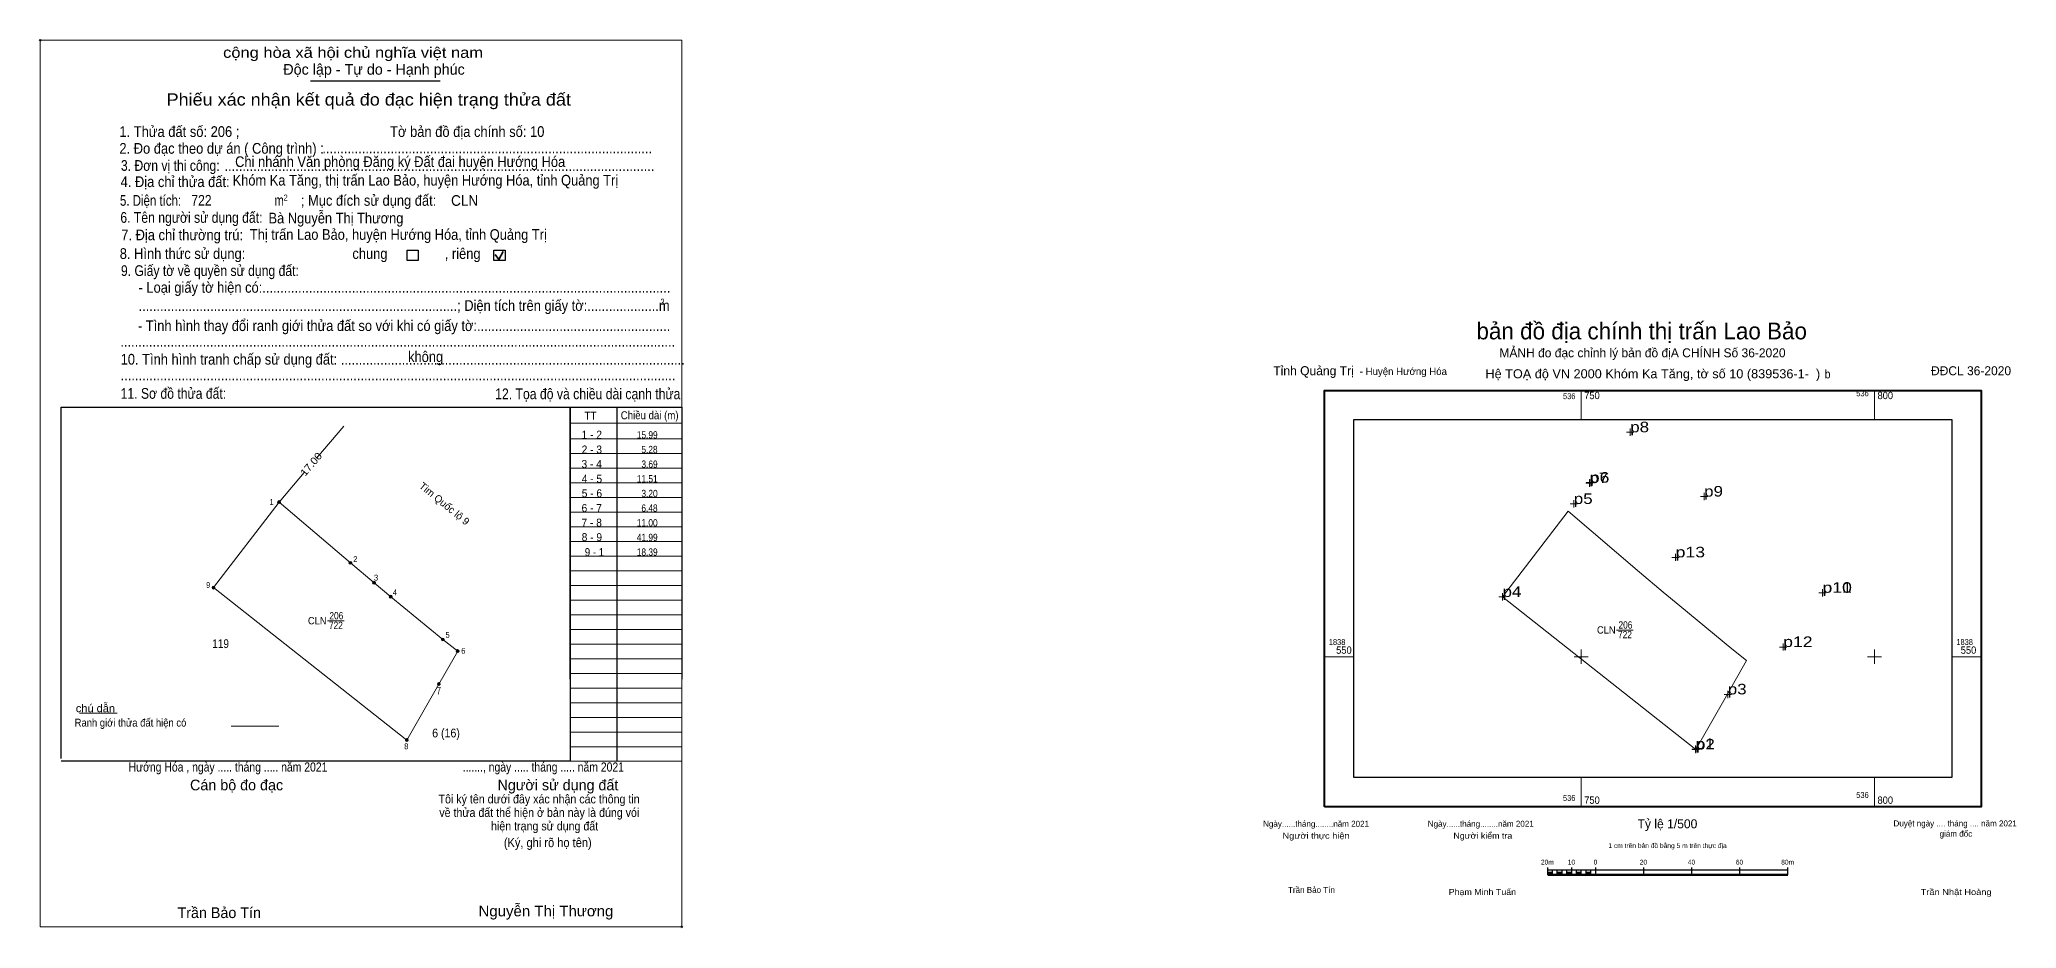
# Model space of a CAD drawing. Header units: metres. Extents: x 536487 to 537054, y 1838504 to 1838655.
# Drawn here: x 536487.2 to 536824.2, y 1838503.6 to 1838655.3 of the extents above; entities that cross this region are included whole.
import ezdxf
from ezdxf.enums import TextEntityAlignment as Align

# ---------------------------------------------------------------- set-up
doc = ezdxf.new("R2010")
doc.units = ezdxf.units.M
doc.header["$LTSCALE"] = 0.5
doc.header["$PDMODE"] = 32
doc.header["$PDSIZE"] = 0.25
for name, color, linetype, lineweight in [('1', 7, 'Continuous', 13), ('10', 7, 'Continuous', 13), ('13', 7, 'Continuous', 13), ('15', 7, 'Continuous', 13), ('17', 7, 'Continuous', 13), ('2', 7, 'Continuous', 25), ('23', 7, 'Continuous', 13), ('30', 7, 'Continuous', 13), ('50', 7, 'Continuous', 13), ('6', 7, 'Continuous', 13), ('63', 7, 'Continuous', 13), ('7', 7, 'Continuous', 13)]:
    doc.layers.add(name, color=color, linetype=linetype, lineweight=lineweight)
doc.layers.add('12', color=7, linetype='Continuous')

msp = doc.modelspace()

# ---------------------------------------------------------------- hatches: boundary and pattern name
at = {"layer": '15'}
for points in [[(536528.2522, 1838576.3887, 1), (536527.7522, 1838576.3887, 1)], [(536540.4122, 1838566.0087, 1), (536539.9122, 1838566.0087, 1)], [(536517.0722, 1838561.7887, 1), (536516.5722, 1838561.7887, 1)], [(536544.4522, 1838562.6087, 1), (536543.9522, 1838562.6087, 1)], [(536547.2822, 1838560.2387, 1), (536546.7822, 1838560.2387, 1)], [(536556.1722, 1838552.9287, 1), (536555.6722, 1838552.9287, 1)], [(536558.6922, 1838550.9587, 1), (536558.1922, 1838550.9587, 1)], [(536555.4822, 1838545.3287, 1), (536554.9822, 1838545.3287, 1)], [(536550.0322, 1838535.7787, 1), (536549.5322, 1838535.7787, 1)]]:
    msp.add_hatch(color=256, dxfattribs=at).paths.add_polyline_path(points)
at = {"layer": '2'}
for points in [[(536744.27, 1838512.81), (536745.09, 1838512.81), (536745.09, 1838513.22), (536744.27, 1838513.22)], [(536745.91, 1838512.81), (536746.73, 1838512.81), (536746.73, 1838513.22), (536745.91, 1838513.22)], [(536747.55, 1838512.81), (536748.37, 1838512.81), (536748.37, 1838513.22), (536747.55, 1838513.22)], [(536749.19, 1838512.81), (536750, 1838512.81), (536750, 1838513.22), (536749.19, 1838513.22)], [(536750.82, 1838512.81), (536751.64, 1838512.81), (536751.64, 1838513.22), (536750.82, 1838513.22)]]:
    msp.add_hatch(color=256, dxfattribs=at).paths.add_polyline_path(points)

# ---------------------------------------------------------------- linework, layer by layer
at = {"layer": '1'}
msp.add_lwpolyline([(536528.01, 1838576.39), (536540.17, 1838566.01), (536544.21, 1838562.61), (536547.04, 1838560.24), (536555.93, 1838552.93), (536558.45, 1838550.96), (536555.24, 1838545.33), (536549.79, 1838535.78), (536516.83, 1838561.79)], close=True, dxfattribs=at)
at = {"layer": '10'}
msp.add_lwpolyline([(536747.75, 1838574.8), (536759.91, 1838564.42), (536763.95, 1838561.02), (536766.78, 1838558.65), (536775.67, 1838551.34), (536778.19, 1838549.37), (536774.98, 1838543.74), (536769.53, 1838534.19), (536736.57, 1838560.2)], close=True, dxfattribs=at)
at = {"layer": '13'}
msp.add_line((536755.98, 1838554.55), (536758.84, 1838554.55), dxfattribs=at)
at = {"layer": '15'}
msp.add_line((536532.28, 1838581.41), (536528.01, 1838576.39), dxfattribs=at)
for points in [[(536539.03, 1838589.32), (536536.78, 1838586.68), (536534.36, 1838583.85)], [(536528.01, 1838576.39), (536516.83, 1838561.79), (536549.79, 1838535.78)]]:
    msp.add_lwpolyline(points, dxfattribs=at)
for centre in [(536528.0022, 1838576.3887), (536540.1622, 1838566.0087), (536516.8222, 1838561.7887), (536544.2022, 1838562.6087), (536547.0322, 1838560.2387), (536555.9222, 1838552.9287), (536558.4422, 1838550.9587), (536555.2322, 1838545.3287), (536549.7822, 1838535.7787)]:
    msp.add_circle(centre, 0.25, dxfattribs=at)
at = {"layer": '17'}
msp.add_line((536493.95, 1838540.35), (536500.4, 1838540.35), dxfattribs=at)
at = {"layer": '2'}
for p, q in [((536533.35, 1838648.23), (536555.46, 1838648.23)), ((536490.85, 1838592.57), (536577.6, 1838592.57)), ((536490.85, 1838532.64), (536490.85, 1838592.57)), ((536577.6, 1838592.57), (536577.6, 1838532.15)), ((536577.6, 1838532.15), (536490.85, 1838532.15)), ((536744.27, 1838512.81), (536744.27, 1838514.04)), ((536744.27, 1838513.63), (536785.22, 1838513.63)), ((536745.09, 1838512.81), (536745.09, 1838513.63)), ((536745.91, 1838512.81), (536745.91, 1838513.63)), ((536746.73, 1838512.81), (536746.73, 1838513.63)), ((536747.55, 1838512.81), (536747.55, 1838513.63)), ((536748.37, 1838512.81), (536748.37, 1838514.04)), ((536749.19, 1838512.81), (536749.19, 1838513.63)), ((536750, 1838512.81), (536750, 1838513.63)), ((536750.82, 1838512.81), (536750.82, 1838513.63)), ((536751.64, 1838512.81), (536751.64, 1838513.63)), ((536752.46, 1838512.81), (536752.46, 1838514.04)), ((536760.65, 1838512.81), (536760.65, 1838514.04)), ((536768.84, 1838512.81), (536768.84, 1838514.04)), ((536777.03, 1838512.81), (536777.03, 1838514.04)), ((536785.22, 1838512.81), (536785.22, 1838514.04))]:
    msp.add_line(p, q, dxfattribs=at)
at = {"layer": '2', "lineweight": 35}
for p, q in [((536565.47, 1838617.78), (536566.23, 1838619.14)), ((536564.85, 1838618.59), (536565.47, 1838617.78))]:
    msp.add_line(p, q, dxfattribs=at)
at = {"layer": '2', "lineweight": 53}
msp.add_line((536744.27, 1838512.81), (536785.22, 1838512.81), dxfattribs=at)
at = {"layer": '2', "lineweight": 13}
for points in [[(536487.29, 1838655.17), (536596.65, 1838655.17), (536596.65, 1838503.92), (536487.29, 1838503.92)], [(536744.27, 1838512.81), (536745.09, 1838512.81), (536745.09, 1838513.22), (536744.27, 1838513.22)], [(536745.91, 1838512.81), (536746.73, 1838512.81), (536746.73, 1838513.22), (536745.91, 1838513.22)], [(536747.55, 1838512.81), (536748.37, 1838512.81), (536748.37, 1838513.22), (536747.55, 1838513.22)], [(536749.19, 1838512.81), (536750, 1838512.81), (536750, 1838513.22), (536749.19, 1838513.22)], [(536750.82, 1838512.81), (536751.64, 1838512.81), (536751.64, 1838513.22), (536750.82, 1838513.22)]]:
    msp.add_lwpolyline(points, close=True, dxfattribs=at)
at = {"layer": '2'}
for points in [[(536549.86, 1838619.37), (536551.74, 1838619.37), (536551.74, 1838617.62), (536549.86, 1838617.62)], [(536564.64, 1838619.37), (536566.52, 1838619.37), (536566.52, 1838617.62), (536564.64, 1838617.62)]]:
    msp.add_lwpolyline(points, close=True, dxfattribs=at)
for p in [(536487.29, 1838655.17), (536596.64, 1838503.92)]:
    msp.add_point(p, dxfattribs=at)
at = {"layer": '23'}
msp.add_line((536555.24, 1838545.33), (536558.45, 1838550.96), dxfattribs=at)
at = {"layer": '30', "lineweight": 25}
for p, q in [((536577.6, 1838546.19), (536577.6, 1838592.57)), ((536585.56, 1838592.57), (536585.56, 1838532.15))]:
    msp.add_line(p, q, dxfattribs=at)
at = {"layer": '30'}
for p, q in [((536577.6, 1838589.84), (536596.65, 1838589.84)), ((536577.6, 1838587.19), (536596.65, 1838587.19)), ((536577.55, 1838584.64), (536596.6, 1838584.64)), ((536577.6, 1838582.15), (536596.65, 1838582.15)), ((536577.6, 1838579.65), (536596.65, 1838579.65)), ((536577.6, 1838577.15), (536596.65, 1838577.15)), ((536577.6, 1838574.65), (536596.65, 1838574.65)), ((536577.6, 1838572.15), (536596.65, 1838572.15)), ((536577.6, 1838569.65), (536596.65, 1838569.65)), ((536577.6, 1838567.15), (536596.65, 1838567.15)), ((536577.6, 1838564.65), (536596.65, 1838564.65)), ((536577.6, 1838562.15), (536596.65, 1838562.15)), ((536577.6, 1838559.65), (536596.65, 1838559.65)), ((536577.6, 1838557.15), (536596.65, 1838557.15)), ((536577.6, 1838554.65), (536596.65, 1838554.65)), ((536577.6, 1838552.15), (536596.65, 1838552.15)), ((536577.6, 1838549.65), (536596.65, 1838549.65)), ((536577.6, 1838547.15), (536596.65, 1838547.15)), ((536577.6, 1838544.65), (536596.65, 1838544.65)), ((536577.6, 1838542.15), (536596.65, 1838542.15)), ((536577.6, 1838542.14), (536596.65, 1838542.14)), ((536577.6, 1838539.65), (536596.65, 1838539.65)), ((536577.6, 1838537.15), (536596.65, 1838537.15)), ((536577.6, 1838534.65), (536596.65, 1838534.65)), ((536577.6, 1838532.15), (536596.65, 1838532.15))]:
    msp.add_line(p, q, dxfattribs=at)
at = {"layer": '30', "lineweight": 25}
msp.add_lwpolyline([(536577.6, 1838592.57), (536596.65, 1838592.57), (536596.65, 1838546.19)], dxfattribs=at)
at = {"layer": '50'}
msp.add_lwpolyline([(536528.01, 1838576.39), (536540.17, 1838566.01), (536544.21, 1838562.61), (536547.04, 1838560.24), (536555.93, 1838552.93), (536558.45, 1838550.96)], dxfattribs=at)
at = {"layer": '6'}
msp.add_line((536519.81, 1838538.17), (536527.95, 1838538.17), dxfattribs=at)
at = {"layer": '63'}
for p, q in [((536750, 1838590.44), (536750, 1838595.44)), ((536800, 1838590.44), (536800, 1838595.44)), ((536536.24, 1838556.14), (536539.1, 1838556.14)), ((536706.21, 1838550), (536711.21, 1838550)), ((536748.8, 1838550), (536751.2, 1838550)), ((536750, 1838548.8), (536750, 1838551.2)), ((536798.8, 1838550), (536801.2, 1838550)), ((536800, 1838548.8), (536800, 1838551.2)), ((536813.19, 1838550), (536818.19, 1838550)), ((536750, 1838524.4), (536750, 1838529.4)), ((536800, 1838524.4), (536800, 1838529.4))]:
    msp.add_line(p, q, dxfattribs=at)
at = {"layer": '63', "lineweight": 40}
msp.add_lwpolyline([(536706.21, 1838524.4), (536706.21, 1838595.44), (536818.19, 1838595.44), (536818.19, 1838524.4)], close=True, dxfattribs=at)
at = {"layer": '63', "lineweight": 25}
msp.add_lwpolyline([(536711.21, 1838529.4), (536711.21, 1838590.44), (536813.19, 1838590.44), (536813.19, 1838529.4)], close=True, dxfattribs=at)
msp.add_lwpolyline([(536711.21, 1838529.4), (536711.21, 1838590.44), (536813.19, 1838590.44), (536813.19, 1838529.4)], close=True, dxfattribs=at)
msp.add_lwpolyline([(536711.21, 1838529.4), (536711.21, 1838590.44), (536813.19, 1838590.44), (536813.19, 1838529.4)], close=True, dxfattribs=at)
at = {"layer": '7'}
for p, q in [((536758.34, 1838587.67), (536758.34, 1838588.92)), ((536758.97, 1838588.29), (536757.72, 1838588.29)), ((536752.01, 1838579.62), (536750.76, 1838579.62)), ((536752.07, 1838579.69), (536750.83, 1838579.69)), ((536751.39, 1838578.99), (536751.39, 1838580.24)), ((536751.45, 1838579.06), (536751.45, 1838580.31)), ((536749.35, 1838576.06), (536748.1, 1838576.06)), ((536748.72, 1838575.43), (536748.72, 1838576.68)), ((536771.57, 1838577.32), (536770.32, 1838577.32)), ((536770.94, 1838576.7), (536770.94, 1838577.95)), ((536766.7, 1838566.95), (536765.45, 1838566.95)), ((536766.08, 1838566.33), (536766.08, 1838567.57)), ((536791.11, 1838560.29), (536791.11, 1838561.54)), ((536791.12, 1838560.29), (536791.12, 1838561.53)), ((536737.19, 1838560.19), (536735.95, 1838560.19)), ((536736.57, 1838559.57), (536736.57, 1838560.82)), ((536791.73, 1838560.91), (536790.49, 1838560.91)), ((536791.75, 1838560.91), (536790.5, 1838560.91)), ((536785.03, 1838551.65), (536783.78, 1838551.65)), ((536784.41, 1838551.03), (536784.41, 1838552.27)), ((536775.59, 1838543.57), (536774.34, 1838543.57)), ((536774.97, 1838542.95), (536774.97, 1838544.2)), ((536769.47, 1838533.63), (536769.47, 1838534.87)), ((536769.55, 1838533.55), (536769.55, 1838534.8)), ((536770.09, 1838534.25), (536768.84, 1838534.25)), ((536770.17, 1838534.17), (536768.92, 1838534.17))]:
    msp.add_line(p, q, dxfattribs=at)

# ---------------------------------------------------------------- texts
at = {"layer": '10'}
for s, height, width, p in [('1 - 2', 1.364, 0.95, (536581.31, 1838587.19)), ('2 - 3', 1.364, 0.95, (536581.32, 1838584.66)), ('3 - 4', 1.364, 0.95, (536581.3, 1838582.19)), ('4 - 5', 1.364, 0.95, (536581.335, 1838579.67)), ('5 - 6', 1.364, 0.95, (536581.335, 1838577.19)), ('6 - 7', 1.364, 0.95, (536581.305, 1838574.68)), ('7 - 8', 1.364, 0.95, (536581.295, 1838572.19)), ('8 - 9', 1.364, 0.95, (536581.325, 1838569.71)), ('9 - 1', 1.36, 0.9, (536581.76, 1838567.16))]:
    msp.add_text(s, height=height, dxfattribs=dict(at, width=width)).set_placement(p, align=Align.CENTER)
at = {"layer": '12'}
for s, width, p in [('p8', 1.2, (536758.34, 1838588.29)), ('p7', 1.2, (536751.39, 1838579.62)), ('p6', 1.25, (536751.45, 1838579.69)), ('p9', 1.2, (536770.94, 1838577.32)), ('p5', 1.2, (536748.72, 1838576.06)), ('p13', 1.25, (536766.08, 1838566.95)), ('p4', 1.2, (536736.57, 1838560.2)), ('p10', 1.25, (536791.11, 1838560.91)), ('p11', 1.25, (536791.12, 1838560.91)), ('p12', 1.25, (536784.41, 1838551.65)), ('p3', 1.2, (536774.97, 1838543.57)), ('p1', 1.2, (536769.47, 1838534.25)), ('p2', 1.2, (536769.55, 1838534.17))]:
    msp.add_text(s, height=1.8, dxfattribs=dict(at, width=width)).set_placement(p)
at = {"layer": '13'}
for s, width, p in [('CLN', 0.95, (536754.265, 1838553.94)), ('206', 0.85, (536757.525, 1838554.79)), ('722', 0.85, (536757.445, 1838553.14))]:
    msp.add_text(s, height=1.25, dxfattribs=dict(at, width=width)).set_placement(p, align=Align.CENTER)
at = {"layer": '15', "width": 1.1}
msp.add_text('17.00', height=1.25, rotation=49.56, dxfattribs=at).set_placement((536533.951, 1838582.4346), align=Align.CENTER)
at = {"layer": '15'}
for s, height, width, p in [('CLN', 1.25, 0.95, (536534.505, 1838555.52)), ('722', 1.25, 0.85, (536537.685, 1838554.72)), ('206', 1.25, 0.85, (536537.765, 1838556.37)), ('119', 1.5, 0.85, (536518.035, 1838551.47)), ('6 (16)', 1.5, 0.9, (536556.465, 1838536.23))]:
    msp.add_text(s, height=height, dxfattribs=dict(at, width=width)).set_placement(p, align=Align.CENTER)
at = {"layer": '2'}
for s, height, width, p in [('cộng hòa xã hội chủ nghĩa việt nam', 1.825, 1.15, (536518.46, 1838652.17)), ('1. Thửa đất số: 206 ;                                          Tờ bản đồ địa chính số: 10', 1.83, 0.9, (536500.78, 1838638.67)), ('2. Đo đạc theo dự án ( Công trình) : ', 1.827, 0.9, (536500.78, 1838635.81)), ('Chi nhánh Văn phòng Đăng ký Đất đai huyện Hướng Hóa', 1.825, 0.9, (536520.51, 1838633.54)), ('............................................................................................', 1.827, 0.9, (536535.38, 1838635.87)), ('4. Địa chỉ thửa đất:', 1.827, 0.9, (536500.99, 1838630.12)), ('3. Đơn vị thi công:', 1.827, 0.85, (536501.04, 1838632.89)), ('........................................................................................................................', 1.827, 0.9, (536518.69, 1838632.89)), ('Khóm Ka Tăng, thị trấn Lao Bảo, huyện Hướng Hóa, tỉnh Quảng Trị', 1.82, 0.9, (536520.08, 1838630.38)), ('5. Diện tích:', 1.827, 0.8, (536500.88, 1838626.93)), ('722', 1.82, 0.85, (536513.04, 1838626.95)), ('2', 1.043, 0.8, (536528.76, 1838627.8)), ('; Mục đích sử dụng đất:', 1.825, 0.9, (536531.72, 1838626.93)), ('CLN', 1.82, 0.95, (536557.32, 1838626.92)), ('6. Tên người sử dụng đất:', 1.827, 0.85, (536500.94, 1838624.02)), ('Bà Nguyễn Thị Thương', 1.82, 0.9, (536526.2, 1838623.92)), ('m', 1.825, 0.8, (536527.2, 1838626.93)), ('7. Địa chỉ thường trú:', 1.827, 0.9, (536501.1, 1838621.05)), ('Thị trấn Lao Bảo, huyện Hướng Hóa, tỉnh Quảng Trị', 1.82, 0.9, (536523.02, 1838621.12)), ('8. Hình thức sử dụng:', 1.827, 0.9, (536500.84, 1838617.86)), ('chung                , riêng', 1.825, 0.9, (536540.5, 1838617.86)), ('9. Giấy tờ về quyền sử dụng đất:', 1.827, 0.85, (536501.04, 1838614.95)), ('     - Loại giấy tờ hiện có:..................................................................................................................', 1.825, 0.9, (536500.99, 1838612.09)), ('     .........................................................................................; Diện tích trên giấy tờ:....................m', 1.825, 0.9, (536500.99, 1838609)), ('2', 1.043, 0.8, (536593.02, 1838610.03)), ('     - Tình hình thay đổi ranh giới thửa đất so với khi có giấy tờ:......................................................', 1.825, 0.9, (536500.89, 1838605.56)), ('...........................................................................................................................................................', 1.825, 0.9, (536500.94, 1838602.91)), ('10. Tình hình tranh chấp sử dụng đất: ................................................................................................', 1.827, 0.9, (536500.99, 1838599.83)), ('không', 1.825, 0.9, (536549.99, 1838600.27)), ('11. Sơ đồ thửa đất:', 1.827, 0.85, (536500.99, 1838594)), ('...........................................................................................................................................................', 1.825, 0.9, (536500.99, 1838597.13)), ('12. Tọa độ và chiều dài cạnh thửa', 1.83, 0.85, (536564.84, 1838593.93)), ('Hướng Hóa , ngày ..... tháng ..... năm 2021', 1.56, 0.85, (536502.35, 1838530.4)), ('......., ngày ..... tháng ..... năm 2021', 1.56, 0.85, (536559.3, 1838530.4)), ('(Ký, ghi rõ họ tên)', 1.565, 0.9, (536566.32, 1838517.51)), ('Nguyễn Thị Thương', 1.82, 1.05, (536562, 1838505.7))]:
    msp.add_text(s, height=height, dxfattribs=dict(at, width=width)).set_placement(p)
for s, height, p in [('Độc lập - Tự do - Hạnh phúc', 1.825, (536528.72, 1838649.29)), ('Tỉnh Quảng Trị ', 1.539, (536697.49, 1838598.02)), ('- Huyện Hướng Hóa', 1.228, (536712.23, 1838598.06)), ('Cán bộ đo đạc', 1.825, (536512.82, 1838527.2)), ('Người sử dụng đất', 1.825, (536565.24, 1838527.2)), ('Trần Bảo Tín', 1.825, (536510.68, 1838505.41))]:
    msp.add_text(s, height=height, dxfattribs=at).set_placement(p)
for s, height, width, p in [('Phiếu xác nhận kết quả đo đạc hiện trạng thửa đất', 2.086, 1.1, (536543.29, 1838644.02)), ('Hệ TOẠ độ VN 2000 Khóm Ka Tăng, tờ số 10 (839536-1-  )', 1.54, 1.05, (536762.195, 1838597.5)), ('b', 1.476, 0.9, (536791.99, 1838597.49)), ('Tôi ký tên dưới đây xác nhận các thông tin', 1.508, 0.9, (536572.33, 1838524.97)), ('về thửa đất thể hiện ở bản này là đúng vói', 1.508, 0.9, (536572.365, 1838522.66)), ('hiện trạng sử dụng đất', 1.508, 0.9, (536573.27, 1838520.36)), ('Người thực hiện', 1.024, 1.15, (536704.785, 1838518.94)), ('Người kiểm tra', 1.024, 1.1, (536733.22, 1838518.94)), ('20m', 0.8188, 0.95, (536744.22, 1838514.54)), ('10', 0.8188, 0.95, (536748.32, 1838514.54)), ('0', 0.8188, 0.9, (536752.42, 1838514.54)), ('20', 0.8188, 0.95, (536760.6, 1838514.54)), ('40', 0.8188, 0.95, (536768.8, 1838514.54)), ('60', 0.8188, 0.95, (536776.98, 1838514.54)), ('80m', 0.8188, 0.95, (536785.18, 1838514.54)), ('Phạm Minh Tuấn', 1.025, 1.1, (536733.14, 1838509.36)), ('Trần Nhật Hoàng', 1.025, 1.15, (536813.905, 1838509.34))]:
    msp.add_text(s, height=height, dxfattribs=dict(at, width=width)).set_placement(p, align=Align.CENTER)
for s, height, p in [('bản đồ địa chính thị trấn Lao Bảo', 2.86, (536760.3, 1838604.14)), ('MẢNH đo đạc chỉnh lý bản đồ địA CHÍNH Số 36-2020', 1.53, (536760.435, 1838601.08)), ('Ngày......tháng........năm 2021', 1.025, (536704.785, 1838520.98)), ('Ngày......tháng........năm 2021', 1.025, (536732.865, 1838520.98)), ('Tỷ lệ 1/500', 1.54, (536764.69, 1838520.72)), ('Duyệt ngày .... tháng .... năm 2021', 1.025, (536813.74, 1838521.04)), ('1 cm trên bản đồ bằng 5 m trên thực địa', 0.8188, (536764.705, 1838517.36)), ('giám đốc', 1.025, (536813.865, 1838519.28)), ('Trần Bảo Tín', 1.024, (536704, 1838509.71)), ('.', 0.5216, (536596.6261, 1838503.63))]:
    msp.add_text(s, height=height, dxfattribs=at).set_placement(p, align=Align.CENTER)
msp.add_text('ĐĐCL 36-2020', height=1.53, dxfattribs=at).set_placement((536823.27, 1838598.02), align=Align.RIGHT)
at = {"layer": '30'}
for s, height, width, p in [('TT', 1.36, 0.95, (536580.04, 1838590.43)), ('Chiều dài (m)', 1.364, 0.9, (536586.25, 1838590.51))]:
    msp.add_text(s, height=height, dxfattribs=dict(at, width=width)).set_placement(p)
at = {"layer": '6'}
for s, width, p in [('chú dẫn', 1.05, (536493.35, 1838540.53)), ('Ranh giới thửa đất hiện có ', 0.9, (536493.15, 1838538.08))]:
    msp.add_text(s, height=1.337, dxfattribs=dict(at, width=width)).set_placement(p)
at = {"layer": '63', "width": 0.95}
for s, height, p in [('750', 1.25, (536750.5, 1838593.94)), ('800', 1.25, (536800.5, 1838593.94)), ('1838', 1, (536706.96, 1838552)), ('1838', 1, (536706.96, 1838552)), ('550', 1.25, (536708.21, 1838550.5)), ('1838', 1, (536813.94, 1838552)), ('1838', 1, (536813.94, 1838552)), ('550', 1.25, (536814.69, 1838550.5)), ('750', 1.25, (536750.5, 1838524.9)), ('800', 1.25, (536800.5, 1838524.9))]:
    msp.add_text(s, height=height, dxfattribs=at).set_placement(p)
at = {"layer": '63'}
for s, height, width, p in [('536', 1, 0.95, (536799, 1838594.44)), ('536', 1, 0.95, (536749, 1838593.94)), ('15.99', 1.25, 0.85, (536592.54, 1838587.22)), ('5.28', 1.25, 0.85, (536592.53, 1838584.72)), ('3.69', 1.25, 0.85, (536592.54, 1838582.22)), ('11.51', 1.25, 0.85, (536592.54, 1838579.72)), ('3.20', 1.25, 0.85, (536592.54, 1838577.22)), (' 1', 1, 0.9, (536527.07, 1838575.9)), ('6.48', 1.25, 0.85, (536592.53, 1838574.72)), ('11.00', 1.25, 0.85, (536592.54, 1838572.22)), ('41.99', 1.25, 0.85, (536592.54, 1838569.72)), ('18.39', 1.25, 0.85, (536592.54, 1838567.22)), (' 2', 1, 0.9, (536541.35, 1838566.16)), (' 9', 1, 0.9, (536516.26, 1838561.74)), (' 3', 1, 0.95, (536544.89, 1838562.98)), (' 4', 1, 0.95, (536548.1, 1838560.47)), (' 5', 1, 0.9, (536557.07, 1838553.23)), (' 6', 1, 0.9, (536559.75, 1838550.5)), (' 7', 1.25, 0.8, (536555.62, 1838543.6)), (' 8', 1, 0.95, (536550.04, 1838534.21)), ('536', 1, 0.95, (536749, 1838525.4)), ('536', 1, 0.95, (536799, 1838525.9))]:
    msp.add_text(s, height=height, dxfattribs=dict(at, width=width)).set_placement(p, align=Align.RIGHT)
msp.add_text('Tim Quốc lộ 9', height=1.25, rotation=320.776, dxfattribs=at).set_placement((536555.7948, 1838575.622), align=Align.CENTER)

doc.saveas('drawing.dxf')
